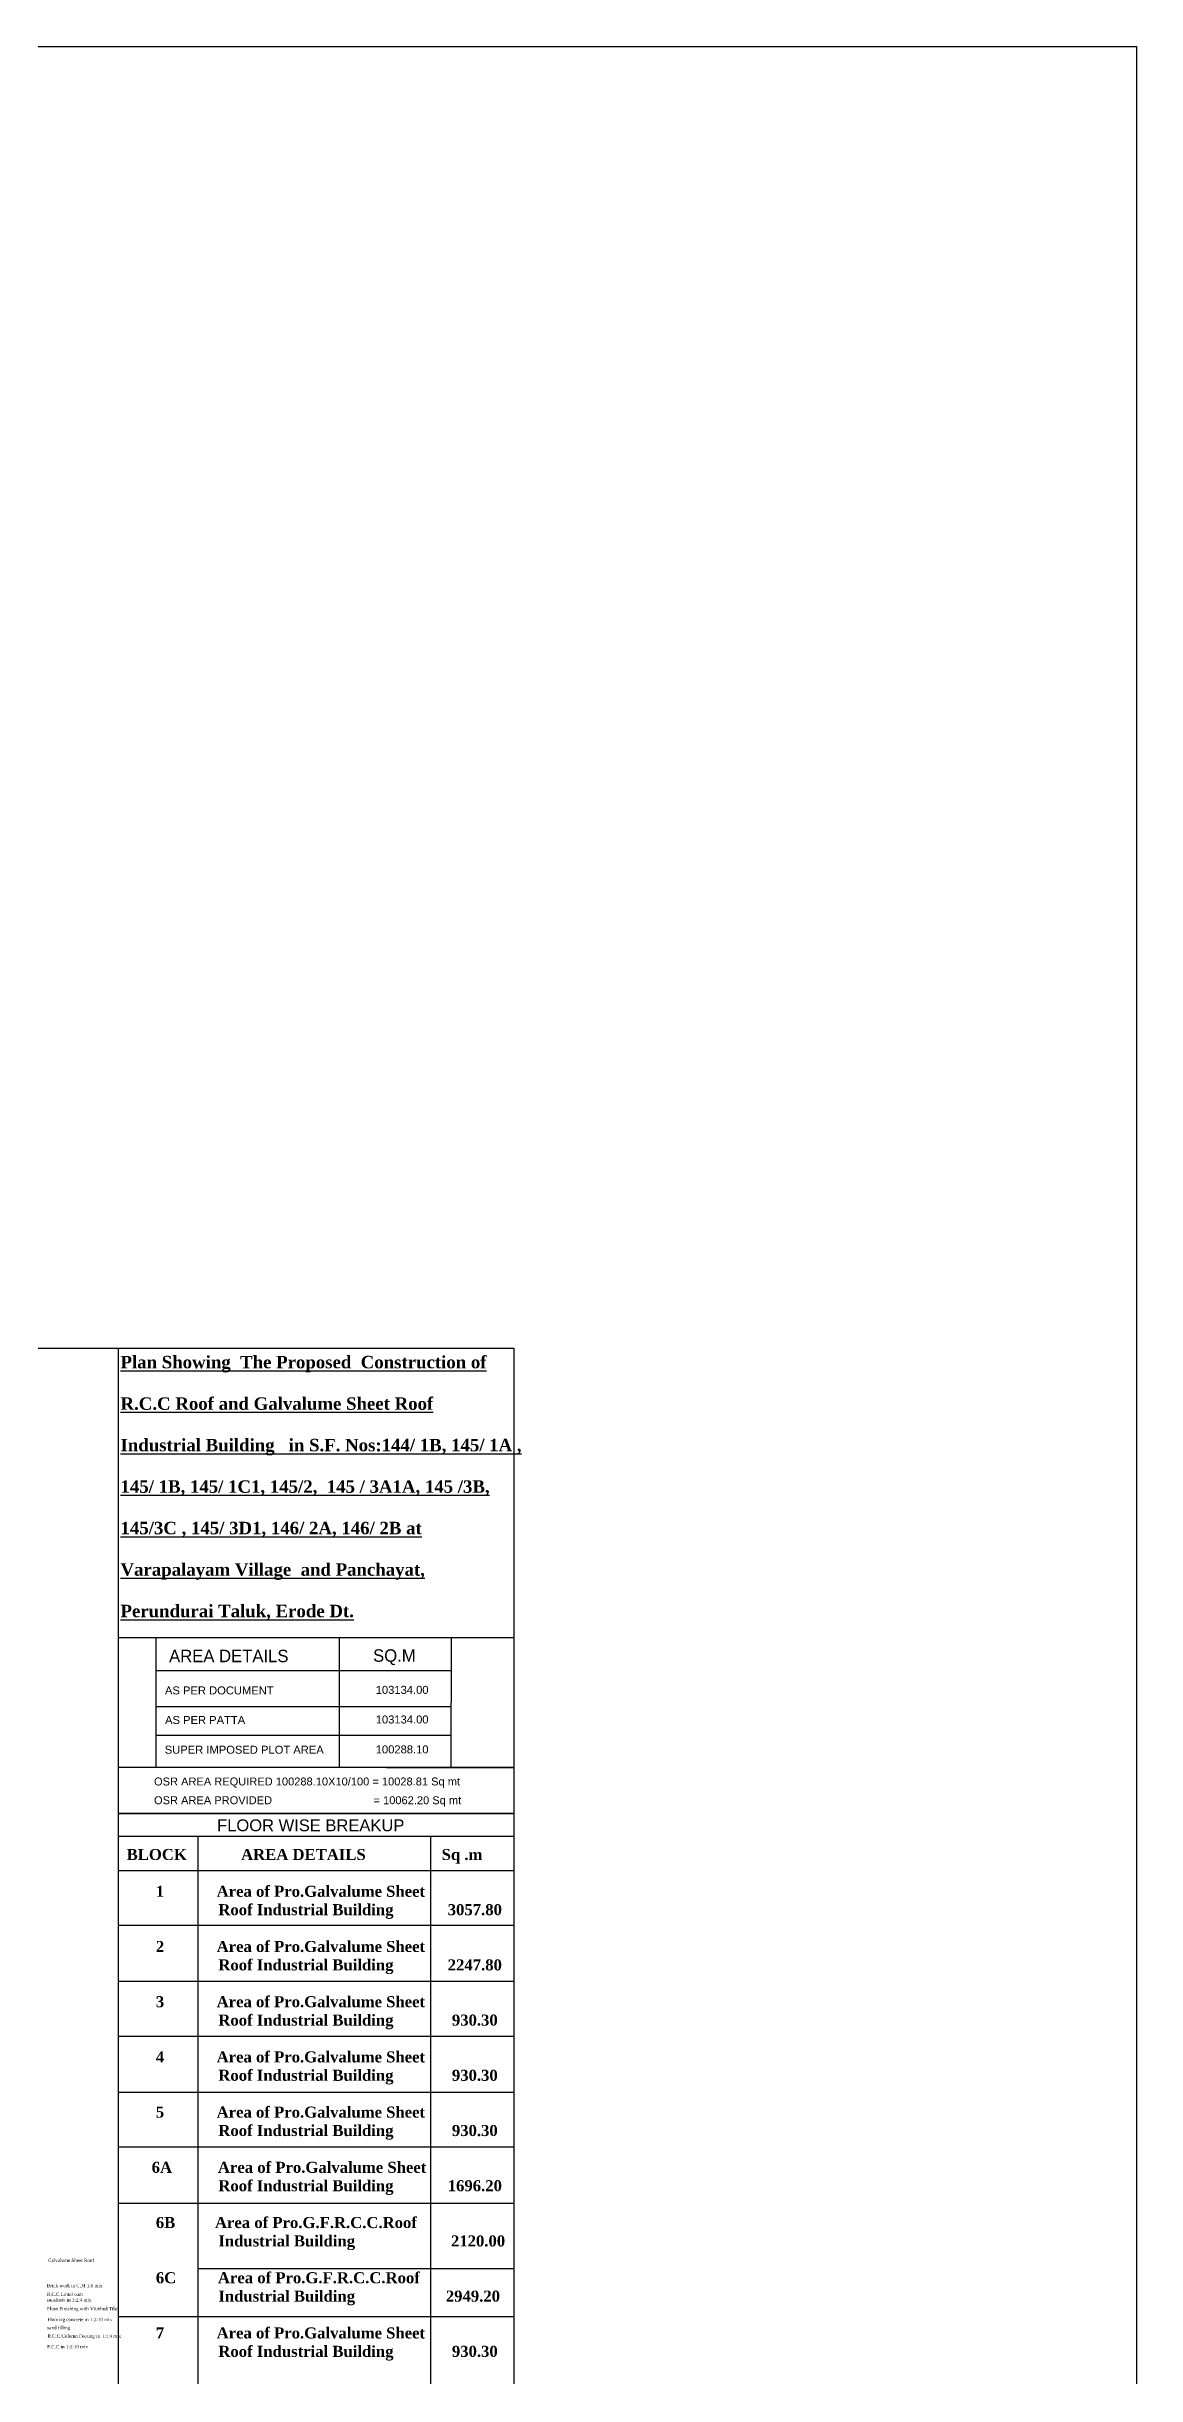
# Model space of a CAD drawing. Header units: metres. Extents: x 0 to 1012, y 0 to 496.
# Drawn here: x 897.5 to 1012.4, y 250.7 to 496.1 of the extents above; entities that cross this region are included whole.
import ezdxf

# ---------------------------------------------------------------- set-up
doc = ezdxf.new("R2010")
doc.units = ezdxf.units.M
doc.header["$LTSCALE"] = 3.5
doc.header["$MEASUREMENT"] = 0
doc.layers.get('0').update_dxf_attribs({"linetype": 'CONTINUOUS'})
doc.layers.add('0 @ 1', color=7, linetype='CONTINUOUS')
doc.styles.add('Annotative', font='arial.ttf')
doc.styles.add('RomanS', font='romans.shx')

msp = doc.modelspace()

# ---------------------------------------------------------------- linework, layer by layer
for p, q in [((905.05926, 358.90797), (905.05926, 152.80989)), ((909.05249, 314.72842), (909.05808, 328.38124)), ((928.38395, 314.72842), (928.38954, 328.38124)), ((940.16736, 314.72842), (940.17295, 328.38124)), ((909.05995, 324.93658), (940.16832, 324.93658)), ((909.05995, 321.16136), (940.16832, 321.16136)), ((909.05995, 318.12715), (940.16832, 318.12715)), ((946.76772, 314.72842), (905.05908, 314.72842)), ((933.34318, 314.72842), (946.76772, 314.72842)), ((946.76772, 309.88619), (905.05908, 309.88619))]:
    msp.add_line(p, q)
at = {"linetype": 'Continuous'}
for p, q in [((905.05942, 307.47743), (946.71927, 307.47743)), ((913.47375, 239.91978), (913.47375, 307.47743)), ((938.00315, 239.91978), (938.00315, 307.47743)), ((905.05942, 303.88087), (946.76772, 303.88087)), ((905.05942, 298.10247), (946.76772, 298.10247)), ((905.05942, 292.19683), (946.76772, 292.19683)), ((905.15632, 286.41843), (946.76772, 286.41843)), ((905.05942, 280.5128), (946.76772, 280.5128)), ((905.05942, 274.73439), (946.76772, 274.73439)), ((905.05926, 268.82876), (946.76772, 268.82876)), ((913.47375, 261.94366), (946.76772, 261.94366)), ((905.05926, 256.88094), (946.76772, 256.88094))]:
    msp.add_line(p, q, dxfattribs=at)
for points in [[(0.00003, 496.08482), (1012.3595, 496.08482), (1012.3595, 0.00001), (0.00003, 0.00001)], [(946.76772, 152.80989), (620.11287, 152.80989), (620.11287, 358.90797), (946.76772, 358.90797)]]:
    msp.add_lwpolyline(points, close=True)
msp.add_lwpolyline([(946.76772, 328.38124), (905.05926, 328.38124), (905.05917, 309.88619), (946.76763, 309.88619)])

# ---------------------------------------------------------------- texts
for s, p in [('AREA DETAILS', (910.42817, 325.82541)), ('SQ.M', (931.9249, 325.86953))]:
    msp.add_text(s, height=1.312191).set_placement(p)
at = {"style": 'Annotative'}
for s, height, p in [('AS PER DOCUMENT', 0.8431884, (909.99339, 322.42852)), ('103134.00', 0.843188, (932.19964, 322.48829)), ('AS PER PATTA', 0.8431884, (910.00256, 319.31341)), ('103134.00', 0.843188, (932.19964, 319.3672)), ('SUPER IMPOSED PLOT AREA', 0.8431884, (909.96901, 316.17914)), ('100288.10', 0.843188, (932.19964, 316.2137)), ('OSR AREA REQUIRED 100288.10X10/100 = 10028.81 Sq mt', 0.8347565, (908.83798, 312.83523)), ('OSR AREA PROVIDED                                 = 10062.20 Sq mt', 0.8347565, (908.83798, 310.85661)), ('FLOOR WISE BREAKUP', 1.2460257, (915.48797, 308.00985))]:
    msp.add_text(s, height=height, dxfattribs=at).set_placement(p)
at = {"insert": (905.30681, 358.1045), "char_height": 1.3112605, "width": 99.028361, "attachment_point": 1, "style": 'RomanS'}
msp.add_mtext('\\A1;{\\fTimes New Roman CE|b1|i0|c0|p18;\\LPlan Showing  The Proposed  Construction of \\P\\PR.C.C Roof and Galvalume Sheet Roof \\P\\PIndustrial Building   in S.F. Nos:144/ 1B, 145/ 1A , \\P\\P145/ 1B, 145/ 1C1, 145/2,  145 / 3A1A, 145 /3B, \\P\\P145/3C , 145/ 3D1, 146/ 2A, 146/ 2B at  \\P\\PVarapalayam Village  and Panchayat, \\P\\P\\C7;Perundurai Taluk, Erode Dt.}', dxfattribs=at)
at = {"char_height": 0.35, "width": 7.6253554, "attachment_point": 1}
for s, insert in [('{\\fTimes New Roman Baltic|b0|i0|c0|p18;Galvalume Sheet Roof}', (897.65759, 262.9635)), ('{\\fTimes New Roman Baltic|b0|i0|c0|p18;Brick work in C.M 1:6 mix}', (897.55039, 260.3078)), ('{\\fTimes New Roman Baltic|b0|i0|c0|p18;R.C.C Lintel cum\\Psunshade in 1:2:4 mix}', (897.53713, 259.38264)), ('{\\fTimes New Roman Baltic|b0|i0|c0|p18;Floor Finishing with Vitrified Tiles}', (897.5718, 257.86921)), ('{\\fTimes New Roman Baltic|b0|i0|c0|p18;sand filling}', (897.5853, 255.86777)), ('{\\fTimes New Roman Baltic|b0|i0|c0|p18;Flooring concrete in 1:5:10 mix}', (897.613, 256.72891)), ('{\\fTimes New Roman Baltic|b0|i0|c0|p18;P.C.C in 1:5:10 mix}', (897.58787, 253.86469)), ('{\\fTimes New Roman Baltic|b0|i0|c0|p18;R.C.C.Column Footing in  \\H0.90596x;1:2:4 \\H1.1038x;mix}', (897.61391, 254.99677))]:
    msp.add_mtext(s, dxfattribs=dict(at, insert=insert))
at = {"layer": '0 @ 1', "insert": (905.95414, 311.96165), "char_height": 1.163395, "width": 60.6410057, "attachment_point": 1, "style": 'Annotative'}
msp.add_mtext('{\\fTimes New Roman|b1|i0|c0|p18;\\P\\P\\PBLOCK             AREA DETAILS^I            Sq .m\\P^I                 ^I  \\P       1^I           Area of Pro.Galvalume Sheet\\P                      Roof Industrial Building             3057.80           \\P          ^I  \\P       2^I           Area of Pro.Galvalume Sheet\\P                      Roof Industrial Building             2247.80  \\P          ^I  \\P       3^I           Area of Pro.Galvalume Sheet\\P                      Roof Industrial Building              930.30      \\P          ^I  \\P       4^I           Area of Pro.Galvalume Sheet\\P                      Roof Industrial Building              930.30\\P\\P       5^I           Area of Pro.Galvalume Sheet\\P                      Roof Industrial Building              930.30\\P\\P      6A           Area of Pro.Galvalume Sheet\\P                      Roof Industrial Building             1696.20\\P    \\P       6B    ^IArea of Pro.G.F.R.C.C.Roof\\P                      Industrial Building                       2120.00  \\P           ^I                                \\P       6C          Area of Pro.G.F.R.C.C.Roof\\P                      Industrial Building^I             2949.20              \\P                             \\P       7^I           Area of Pro.Galvalume Sheet\\P                      Roof Industrial Building              930.30         \\P       ^I\\P\\P                   TOTAL BUILT UP AREA           15792.20\\P\\P                   TOTAL FSI AREA                        15792.20}', dxfattribs=at)

doc.saveas('drawing.dxf')
